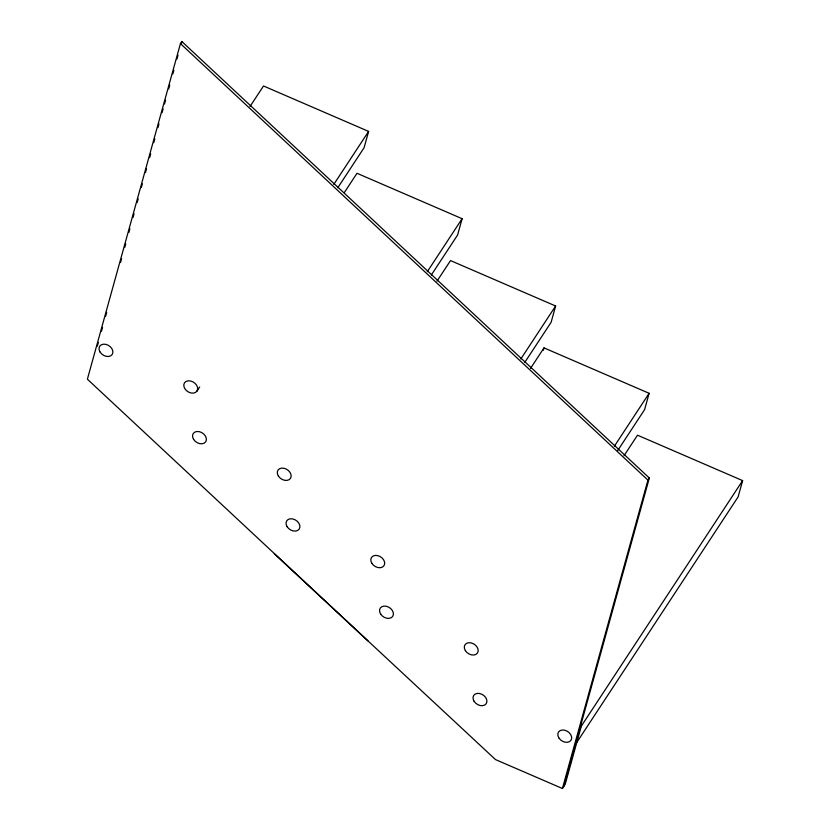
<?xml version="1.0" encoding="UTF-8"?>
<svg xmlns="http://www.w3.org/2000/svg" width="830" height="830" viewBox="0 0 830 830"><rect width="100%" height="100%" fill="white"/><g stroke="black" fill="none" stroke-linecap="round" stroke-linejoin="round"><path stroke-width="1.25" d="M563.809 786.394L649.33 478.007L181.822 41.5L180.442 43.606L87.378 379.186L367.949 640.874M97.338 346.141L98.376 342.396M101.499 331.16L102.536 327.414M105.649 316.178L106.686 312.433M120.537 262.488L121.574 258.742M124.697 247.506L125.735 243.761M128.847 232.525L129.885 228.779M133.007 217.543L134.045 213.798M137.157 202.562L138.195 198.816M141.318 187.58L142.355 183.835M145.468 172.599L146.505 168.853M149.628 157.617L150.666 153.872M153.778 142.625L154.816 138.88M157.939 127.644L158.976 123.898M162.089 112.662L163.126 108.917M164.516 103.926L165.554 100.181M168.666 88.945L169.704 85.2M172.827 73.963L173.864 70.218M176.977 58.982L178.014 55.237M181.137 44L181.822 41.5M250.006 106.531L263.504 85.978L368.613 131.41L364.09 147.719L337.8 187.736M344.211 192.747L357.004 173.283L462.113 218.705L457.589 235.025L431.299 275.041M543.37 350.219L544.013 347.884L649.122 393.306L644.599 409.626L617.603 450.721M437.016 281.131L450.524 260.579L555.633 306L551.11 322.32L524.819 362.337M274.377 553.786L495.489 759.575L562.418 788.5L647.94 480.114L649.33 478.007M581.332 726.094L565.189 784.288L562.418 788.5M624.015 455.732L637.513 435.19L742.622 480.612L738.098 496.931L576.798 742.404M196.897 391.21A7.48 5.52 33.3 0 0 190.433 380.96A7.48 5.52 33.3 0 0 184.872 388.741A7.48 5.52 33.3 0 0 196.897 391.21L199.667 386.988M333.805 184.395L368.613 131.41M427.294 271.701L462.113 218.705M520.815 358.996L555.633 306M530.515 368.427L544.013 347.884M614.314 446.301L649.122 393.306M579.942 728.201L742.622 480.612M180.442 43.606L647.94 480.114M474.106 701.319A7.48 5.52 33.3 0 0 486.131 703.778A7.48 5.52 33.3 0 0 479.678 693.527A7.48 5.52 33.3 0 0 474.106 701.319M558.88 737.943A7.48 5.52 33.3 0 0 570.895 740.412A7.48 5.52 33.3 0 0 564.442 730.161A7.48 5.52 33.3 0 0 558.88 737.943M100.108 352.107A7.48 5.52 33.3 0 0 112.123 354.576A7.48 5.52 33.3 0 0 105.669 344.326A7.48 5.52 33.3 0 0 100.108 352.107M193.608 439.412A7.48 5.52 33.3 0 0 205.622 441.882A7.48 5.52 33.3 0 0 199.169 431.631A7.48 5.52 33.3 0 0 193.608 439.412M278.372 476.047A7.48 5.52 33.3 0 0 290.396 478.505A7.48 5.52 33.3 0 0 283.933 468.255A7.48 5.52 33.3 0 0 278.372 476.047M287.118 526.708A7.48 5.52 33.3 0 0 299.142 529.177A7.48 5.52 33.3 0 0 292.679 518.926A7.48 5.52 33.3 0 0 287.118 526.708M371.882 563.342A7.48 5.52 33.3 0 0 383.906 565.811A7.48 5.52 33.3 0 0 377.453 555.561A7.48 5.52 33.3 0 0 371.882 563.342M380.617 614.013A7.48 5.52 33.3 0 0 392.632 616.483A7.48 5.52 33.3 0 0 386.178 606.232A7.48 5.52 33.3 0 0 380.617 614.013M465.381 650.647A7.48 5.52 33.3 0 0 477.406 653.106A7.48 5.52 33.3 0 0 470.942 642.856A7.48 5.52 33.3 0 0 465.381 650.647"/></g></svg>
